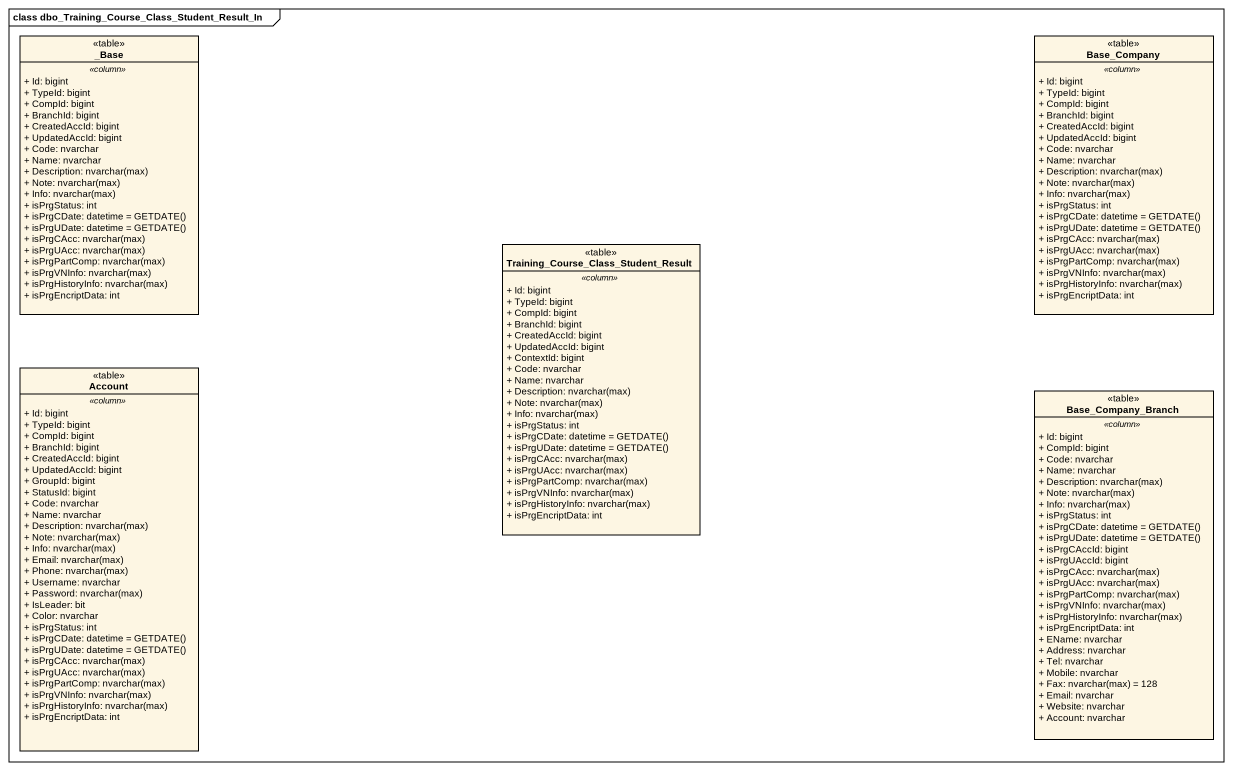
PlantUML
@startuml
mainframe class dbo_Training_Course_Class_Student_Result_In
hide circle
hide empty members
skinparam classAttributeIconSize 0
class "_Base" as Base <<table>> {
  .. <<column>> ..
  + Id: bigint
  + TypeId: bigint
  + CompId: bigint
  + BranchId: bigint
  + CreatedAccId: bigint
  + UpdatedAccId: bigint
  + Code: nvarchar
  + Name: nvarchar
  {field} + Description: nvarchar(max)
  {field} + Note: nvarchar(max)
  {field} + Info: nvarchar(max)
  + isPrgStatus: int
  {field} + isPrgCDate: datetime = GETDATE()
  {field} + isPrgUDate: datetime = GETDATE()
  {field} + isPrgCAcc: nvarchar(max)
  {field} + isPrgUAcc: nvarchar(max)
  {field} + isPrgPartComp: nvarchar(max)
  {field} + isPrgVNInfo: nvarchar(max)
  {field} + isPrgHistoryInfo: nvarchar(max)
  + isPrgEncriptData: int
}
class Base_Company <<table>> {
  .. <<column>> ..
  + Id: bigint
  + TypeId: bigint
  + CompId: bigint
  + BranchId: bigint
  + CreatedAccId: bigint
  + UpdatedAccId: bigint
  + Code: nvarchar
  + Name: nvarchar
  {field} + Description: nvarchar(max)
  {field} + Note: nvarchar(max)
  {field} + Info: nvarchar(max)
  + isPrgStatus: int
  {field} + isPrgCDate: datetime = GETDATE()
  {field} + isPrgUDate: datetime = GETDATE()
  {field} + isPrgCAcc: nvarchar(max)
  {field} + isPrgUAcc: nvarchar(max)
  {field} + isPrgPartComp: nvarchar(max)
  {field} + isPrgVNInfo: nvarchar(max)
  {field} + isPrgHistoryInfo: nvarchar(max)
  + isPrgEncriptData: int
}
class "Training_Course_Class_Student_Result" as Training_Course_Class <<table>> {
  .. <<column>> ..
  + Id: bigint
  + TypeId: bigint
  + CompId: bigint
  + BranchId: bigint
  + CreatedAccId: bigint
  + UpdatedAccId: bigint
  + ContextId: bigint
  + Code: nvarchar
  + Name: nvarchar
  {field} + Description: nvarchar(max)
  {field} + Note: nvarchar(max)
  {field} + Info: nvarchar(max)
  + isPrgStatus: int
  {field} + isPrgCDate: datetime = GETDATE()
  {field} + isPrgUDate: datetime = GETDATE()
  {field} + isPrgCAcc: nvarchar(max)
  {field} + isPrgUAcc: nvarchar(max)
  {field} + isPrgPartComp: nvarchar(max)
  {field} + isPrgVNInfo: nvarchar(max)
  {field} + isPrgHistoryInfo: nvarchar(max)
  + isPrgEncriptData: int
}
class Account <<table>> {
  .. <<column>> ..
  + Id: bigint
  + TypeId: bigint
  + CompId: bigint
  + BranchId: bigint
  + CreatedAccId: bigint
  + UpdatedAccId: bigint
  + GroupId: bigint
  + StatusId: bigint
  + Code: nvarchar
  + Name: nvarchar
  {field} + Description: nvarchar(max)
  {field} + Note: nvarchar(max)
  {field} + Info: nvarchar(max)
  {field} + Email: nvarchar(max)
  {field} + Phone: nvarchar(max)
  + Username: nvarchar
  {field} + Password: nvarchar(max)
  + IsLeader: bit
  + Color: nvarchar
  + isPrgStatus: int
  {field} + isPrgCDate: datetime = GETDATE()
  {field} + isPrgUDate: datetime = GETDATE()
  {field} + isPrgCAcc: nvarchar(max)
  {field} + isPrgUAcc: nvarchar(max)
  {field} + isPrgPartComp: nvarchar(max)
  {field} + isPrgVNInfo: nvarchar(max)
  {field} + isPrgHistoryInfo: nvarchar(max)
  + isPrgEncriptData: int
}
class Base_Company_Branch <<table>> {
  .. <<column>> ..
  + Id: bigint
  + CompId: bigint
  + Code: nvarchar
  + Name: nvarchar
  {field} + Description: nvarchar(max)
  {field} + Note: nvarchar(max)
  {field} + Info: nvarchar(max)
  + isPrgStatus: int
  {field} + isPrgCDate: datetime = GETDATE()
  {field} + isPrgUDate: datetime = GETDATE()
  + isPrgCAccId: bigint
  + isPrgUAccId: bigint
  {field} + isPrgCAcc: nvarchar(max)
  {field} + isPrgUAcc: nvarchar(max)
  {field} + isPrgPartComp: nvarchar(max)
  {field} + isPrgVNInfo: nvarchar(max)
  {field} + isPrgHistoryInfo: nvarchar(max)
  + isPrgEncriptData: int
  + EName: nvarchar
  + Address: nvarchar
  + Tel: nvarchar
  + Mobile: nvarchar
  {field} + Fax: nvarchar(max) = 128
  + Email: nvarchar
  + Website: nvarchar
  + Account: nvarchar
}
@enduml
